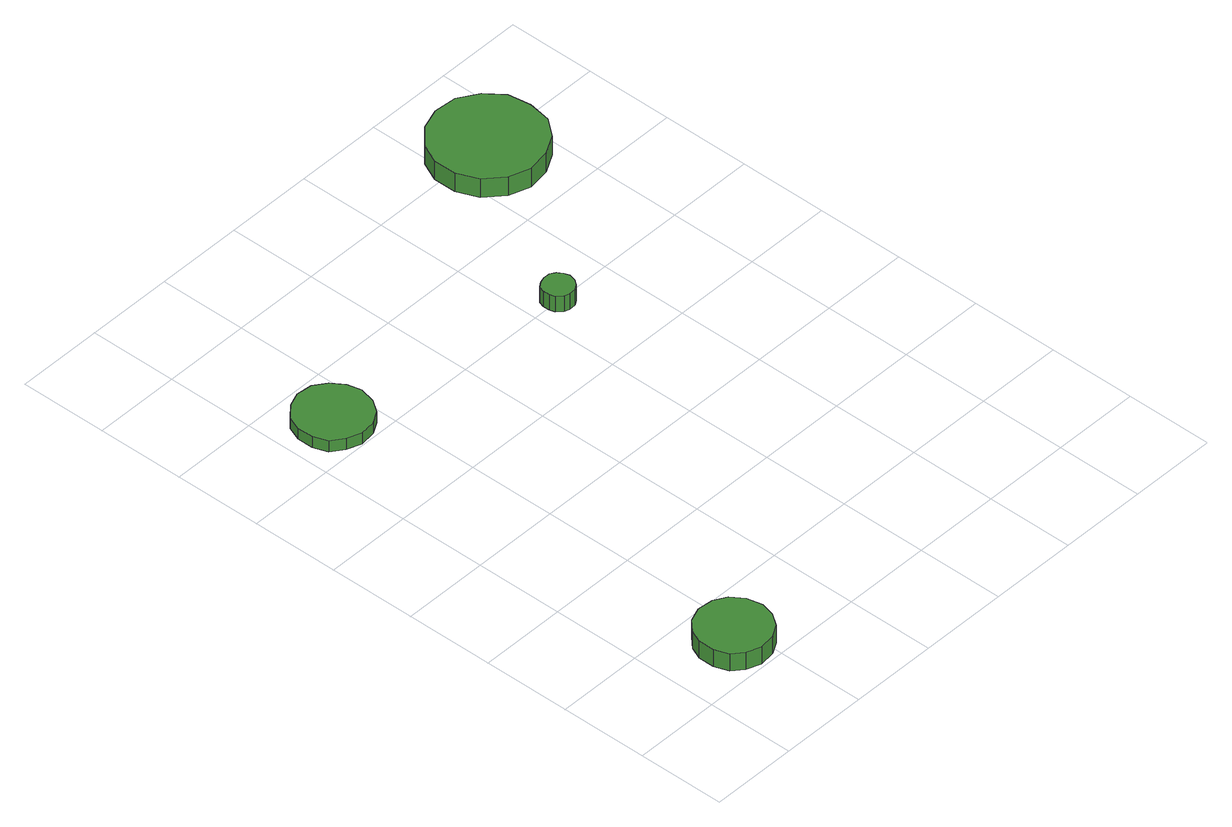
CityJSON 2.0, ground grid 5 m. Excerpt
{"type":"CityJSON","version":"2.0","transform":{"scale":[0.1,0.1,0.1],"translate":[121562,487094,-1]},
"CityObjects":{
"tree1":{"type":"SolitaryVegetationObject","attributes":{"function":"something"},"geometry":[{"type":"MultiSurface","lod":"1","boundaries":[[[0,1,2,3,4,5,6,7,8,9,10,11,12,13,14]],[[15,16,17,18,19,20,21,22,23,24,25,26,27,28,29]],[[0,29,28,1]],[[1,28,27,2]],[[2,27,26,3]],[[3,26,25,4]],[[4,25,24,5]],[[5,24,23,6]],[[6,23,22,7]],[[7,22,21,8]],[[8,21,20,9]],[[9,20,19,10]],[[10,19,18,11]],[[11,18,17,12]],[[12,17,16,13]],[[13,16,15,14]],[[14,15,29,0]]]}]},
"tree2":{"type":"SolitaryVegetationObject","attributes":{"function":"something"},"geometry":[{"type":"MultiSurface","lod":"1","boundaries":[[[30,31,32,33,34,35,36,37,38,39,40,41,42,43,44]],[[45,46,47,48,49,50,51,52,53,54,55,56,57,58,59]],[[30,59,58,31]],[[31,58,57,32]],[[32,57,56,33]],[[33,56,55,34]],[[34,55,54,35]],[[35,54,53,36]],[[36,53,52,37]],[[37,52,51,38]],[[38,51,50,39]],[[39,50,49,40]],[[40,49,48,41]],[[41,48,47,42]],[[42,47,46,43]],[[43,46,45,44]],[[44,45,59,30]]]}]},
"tree3":{"type":"SolitaryVegetationObject","attributes":{"function":"something"}},
"tree4":{"type":"SolitaryVegetationObject","attributes":{"function":"something"}},
"tree5":{"type":"SolitaryVegetationObject","attributes":{"function":"something"},"geometry":[{"type":"MultiSurface","lod":"1","boundaries":[[[60,61,62,63,64,65,66,67,68,69,70,71,72,73,74]],[[75,76,77,78,79,80,81,82,83,84,85,86,87,88,89]],[[60,89,88,61]],[[61,88,87,62]],[[62,87,86,63]],[[63,86,85,64]],[[64,85,84,65]],[[65,84,83,66]],[[66,83,82,67]],[[67,82,81,68]],[[68,81,80,69]],[[69,80,79,70]],[[70,79,78,71]],[[71,78,77,72]],[[72,77,76,73]],[[73,76,75,74]],[[74,75,89,60]]]}]},
"tree6":{"type":"SolitaryVegetationObject","attributes":{"function":"something"}},
"tree7":{"type":"SolitaryVegetationObject","attributes":{"function":"something"},"geometry":[{"type":"MultiSurface","lod":"1","boundaries":[[[90,91,92,93,94,95,96,97,98,99,100,101,102,103,104]],[[105,106,107,108,109,110,111,112,113,114,115,116,117,118,119]],[[90,119,118,91]],[[91,118,117,92]],[[92,117,116,93]],[[93,116,115,94]],[[94,115,114,95]],[[95,114,113,96]],[[96,113,112,97]],[[97,112,111,98]],[[98,111,110,99]],[[99,110,109,100]],[[100,109,108,101]],[[101,108,107,102]],[[102,107,106,103]],[[103,106,105,104]],[[104,105,119,90]]]}]}
},
"vertices":[
[61,22,17],[59,31,17],[54,38,17],[47,42,17],[38,43,17],[30,40,17],[24,34,17],[21,27,17],[21,18,17],[24,10,17],[30,5,17],[38,2,17],[47,3,17],[54,7,17],[59,14,17],[59,14,6],[54,7,6],[47,3,6],[38,2,6],[30,5,6],[24,10,6],[21,18,6],[21,27,6],[24,34,6],[30,40,6],[38,43,6],[47,42,6],[54,38,6],[59,31,6],[61,22,6],
[50,272,13],[48,280,13],[43,287,13],[36,292,13],[27,293,13],[19,290,13],[12,284,13],[9,276,13],[9,267,13],[12,259,13],[19,254,13],[27,251,13],[36,252,13],[43,256,13],[48,263,13],[48,263,6],[43,256,6],[36,252,6],[27,251,6],[19,254,6],[12,259,6],[9,267,6],[9,276,6],[12,284,6],[19,290,6],[27,293,6],[36,292,6],[43,287,6],[48,280,6],[50,272,6],
[176,251,16],[175,254,16],[173,257,16],[170,259,16],[166,259,16],[163,258,16],[160,256,16],[159,253,16],[159,249,16],[160,246,16],[163,243,16],[166,242,16],[170,242,16],[173,244,16],[175,247,16],[175,247,6],[173,244,6],[170,242,6],[166,242,6],[163,243,6],[160,246,6],[159,249,6],[159,253,6],[160,256,6],[163,258,6],[166,259,6],[170,259,6],[173,257,6],[175,254,6],[176,251,6],
[253,346,18],[251,359,18],[243,369,18],[232,376,18],[219,377,18],[207,373,18],[197,364,18],[192,353,18],[192,340,18],[197,328,18],[207,319,18],[219,315,18],[232,317,18],[243,323,18],[251,333,18],[251,333,6],[243,323,6],[232,317,6],[219,315,6],[207,319,6],[197,328,6],[192,340,6],[192,353,6],[197,364,6],[207,373,6],[219,377,6],[232,376,6],[243,369,6],[251,359,6],[253,346,6]
]}
